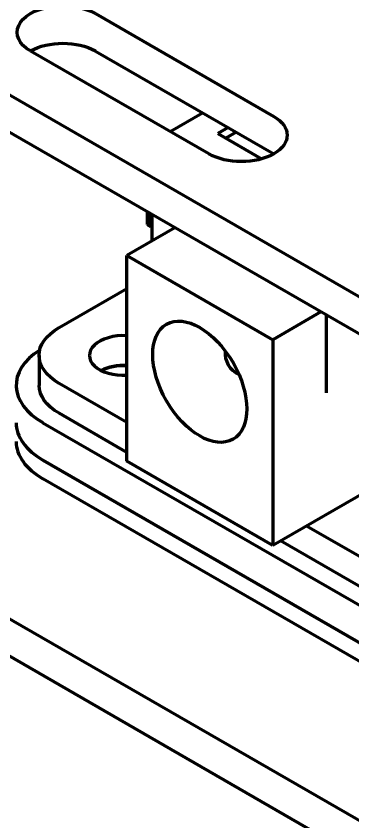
# Model space of a CAD drawing. Header units: millimetres. Extents: x 0 to 1189, y 0 to 841.
# Drawn here: x 607.07 to 621.76, y 222.59 to 257.76 of the extents above; entities that cross this region are included whole.
import ezdxf

# ---------------------------------------------------------------- set-up
doc = ezdxf.new("R2010")
doc.units = ezdxf.units.MM
doc.header["$LTSCALE"] = 0.75
doc.layers.add('Visible', color=7, linetype='Continuous', lineweight=70)

msp = doc.modelspace()

# ---------------------------------------------------------------- linework, layer by layer
at = {"layer": 'Visible', "extrusion": (0, 0.816497, 0.57735)}
for p, q in [((595.855, 260.63), (645.353, 232.052)), ((645.353, 230.419), (595.855, 258.997)), ((610.528, 257.874), (618.306, 253.383)), ((615.477, 251.75), (607.699, 256.241)), ((610.528, 256.241), (618.306, 251.75)), ((613.787, 252.727), (615.201, 253.543)), ((616.314, 252.9), (615.86, 252.638)), ((615.86, 252.638), (617.776, 251.531)), ((616.668, 252.696), (616.213, 252.434)), ((612.784, 249.223), (612.784, 248.663)), ((612.925, 249.141), (612.925, 248.582)), ((612.996, 249.101), (612.996, 247.95)), ((613.993, 248.525), (611.897, 247.315)), ((612.784, 248.663), (612.925, 248.582)), ((612.925, 248.582), (612.996, 248.623)), ((611.897, 247.315), (618.261, 243.641)), ((611.897, 238.334), (611.897, 247.315)), ((608.945, 244.172), (611.897, 245.876)), ((620.357, 244.851), (618.261, 243.641)), ((620.594, 244.714), (620.594, 241.314)), ((618.261, 243.641), (618.261, 234.66)), ((608.07, 242.953), (608.07, 241.646)), ((588.778, 241.854), (651.016, 205.921)), ((611.897, 240.029), (608.945, 241.733)), ((611.897, 238.723), (608.945, 240.427)), ((651.016, 204.288), (588.778, 240.221)), ((608.238, 240.018), (643.594, 219.606)), ((625.155, 238.64), (618.261, 234.66)), ((643.594, 217.973), (608.238, 238.385)), ((608.238, 238.385), (643.594, 217.973)), ((618.261, 234.66), (611.897, 238.334)), ((643.594, 217.157), (608.238, 237.569)), ((624.217, 232.916), (619.729, 235.507)), ((644.301, 220.014), (618.598, 234.854))]:
    msp.add_line(p, q, dxfattribs=at)
at = {"layer": 'Visible', "extrusion": (-1e-16, 0, -1)}
msp.add_arc((-617.2, 243.029), 1, 294.0762, 5.9238, dxfattribs=at)
at = {"layer": 'Visible', "extrusion": (-1e-16, -2e-16, -1)}
for centre, major_axis, start_param, end_param in [((609.113, 257.058), (2, 0), 2.356194, 5.497787), ((609.113, 255.425), (2, 0), 3.926991, 5.497787), ((616.892, 252.567), (2, 0), -0.785398, 2.356194), ((611.058, 242.953), (-2.987, 0), -0.785398, 0.785398), ((611.058, 241.646), (-2.987, 0), -0.785398, 0)]:
    msp.add_ellipse(centre, major_axis=major_axis, ratio=0.57735, start_param=start_param, end_param=end_param, dxfattribs=at)
at = {"layer": 'Visible'}
for centre, major_axis, start_param, end_param in [((615.079, 241.804), (-1.45, 2.511), 1.570796326796087, 7.853981633975672), ((611.765, 242.953), (1.5, 0), 1.48252, 4.800665), ((611.058, 241.646), (-3.987, 0), -0.734563, 0.785398), ((611.765, 241.646), (1.5, 0), 1.48252, 2.287051), ((611.058, 240.013), (3.987, 0), 3.141593, 3.926991), ((611.058, 240.013), (3.987, 0), 3.141593, 3.926991), ((611.058, 239.197), (3.987, 0), 3.141593, 3.926991)]:
    msp.add_ellipse(centre, major_axis=major_axis, ratio=0.57735, start_param=start_param, end_param=end_param, dxfattribs=at)
at = {"layer": 'Visible', "extrusion": (-1e-16, -4e-16, -1)}
msp.add_ellipse((611.765, 241.646), major_axis=(-1.5, 0), ratio=0.57735, start_param=0.854541, end_param=1.659072, dxfattribs=at)

doc.saveas('drawing.dxf')
